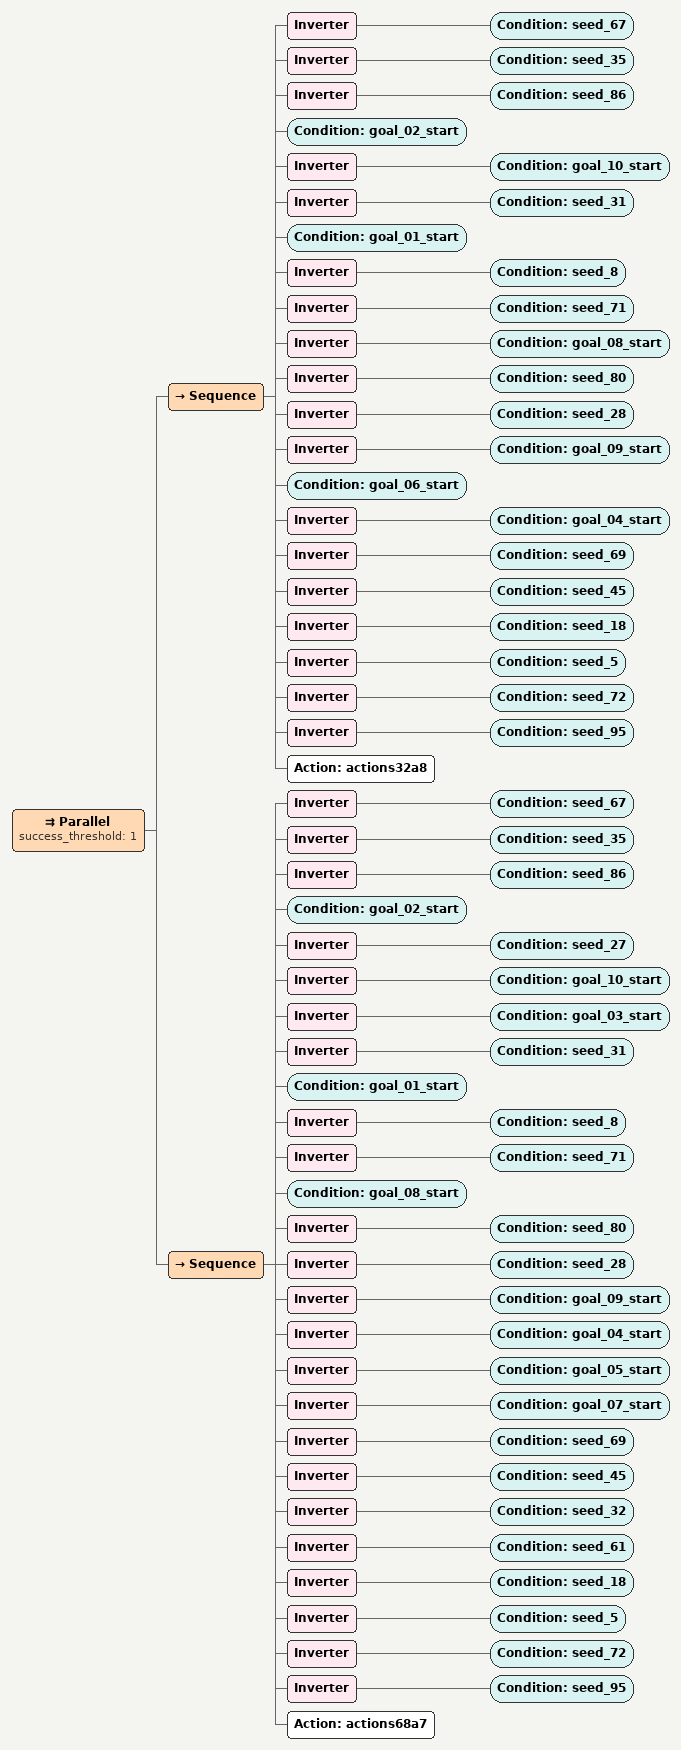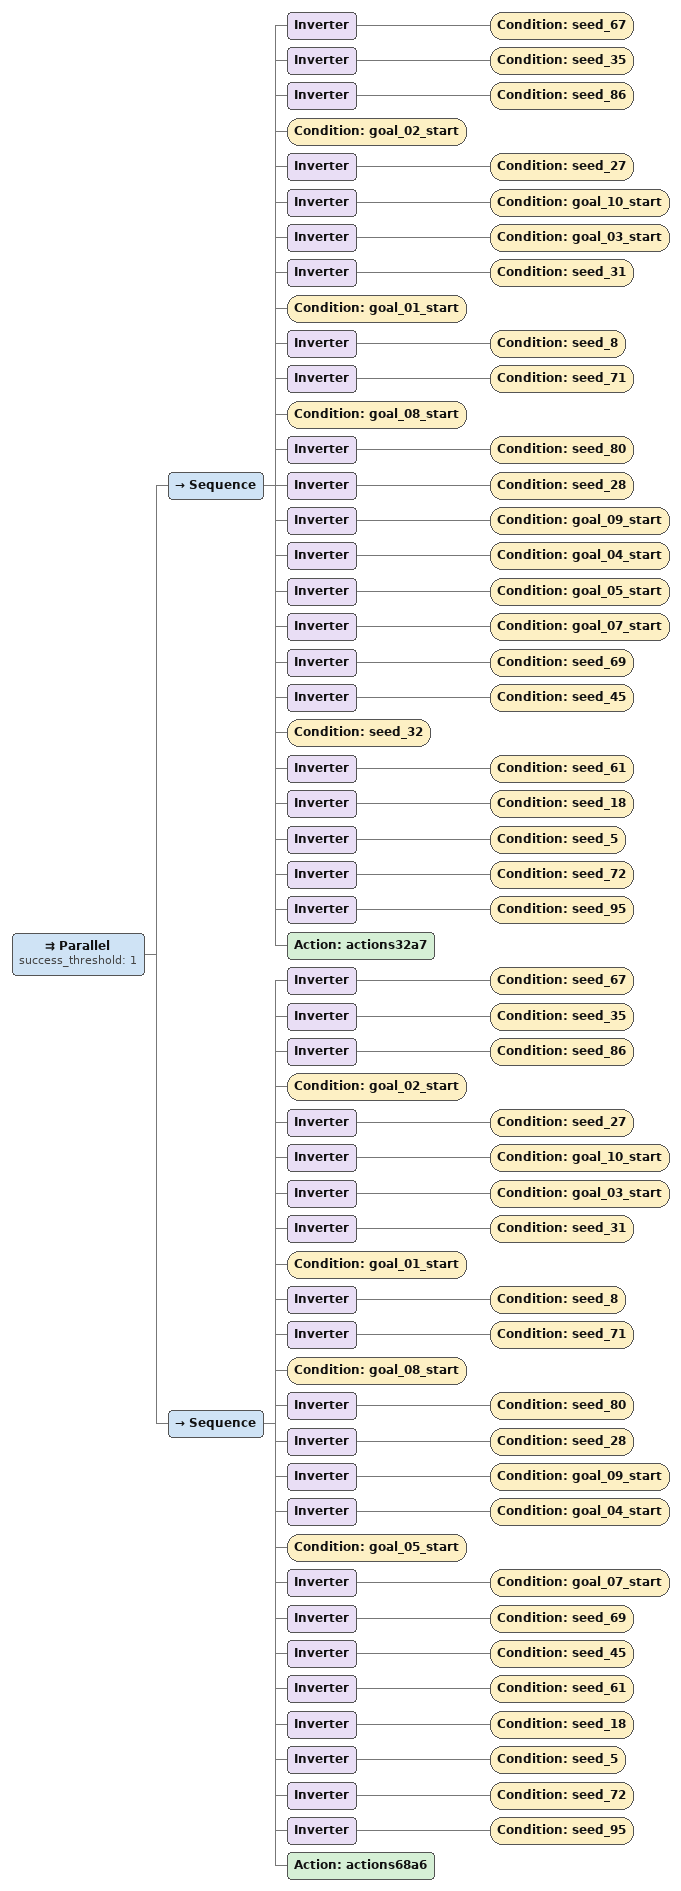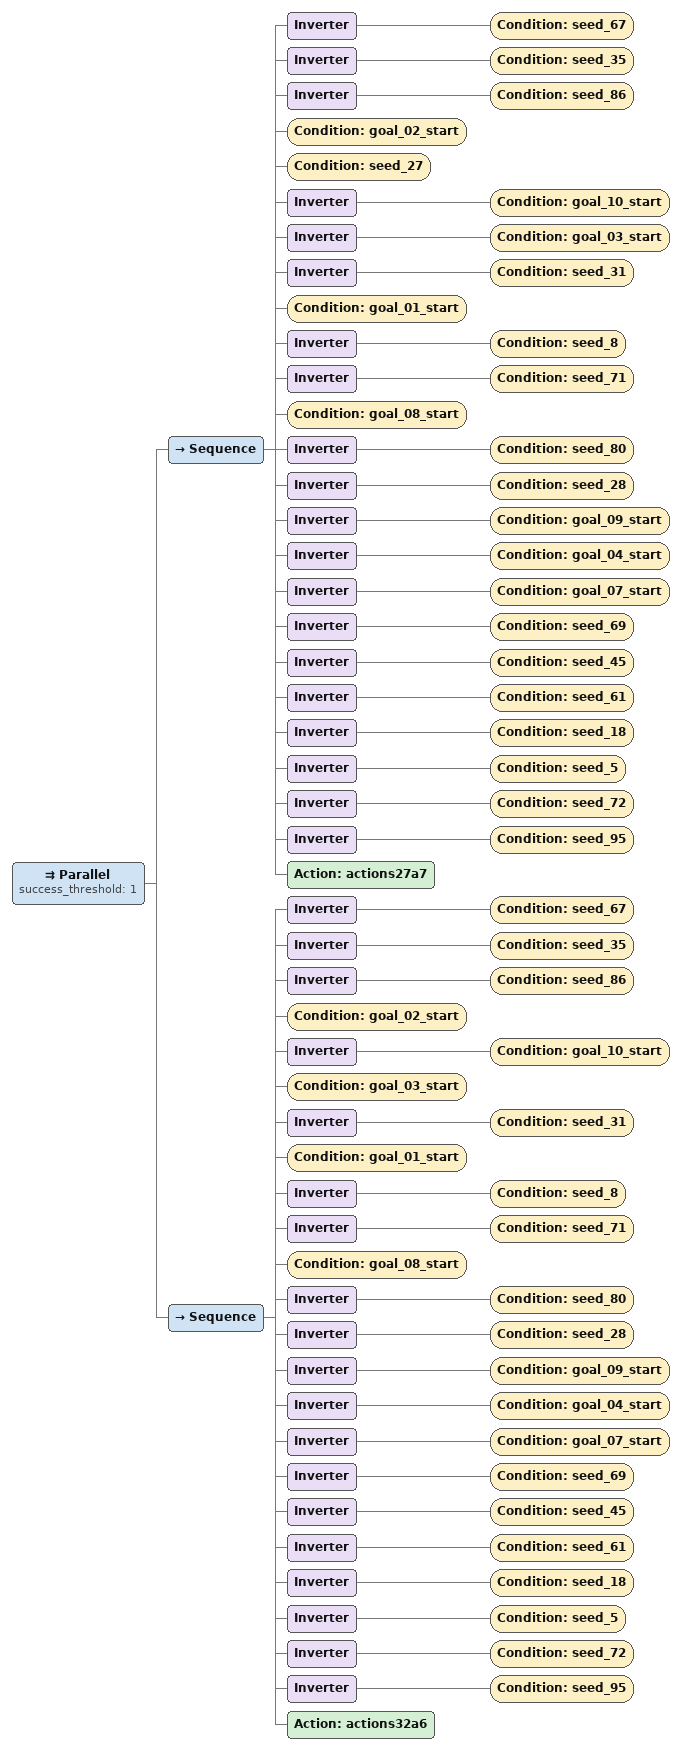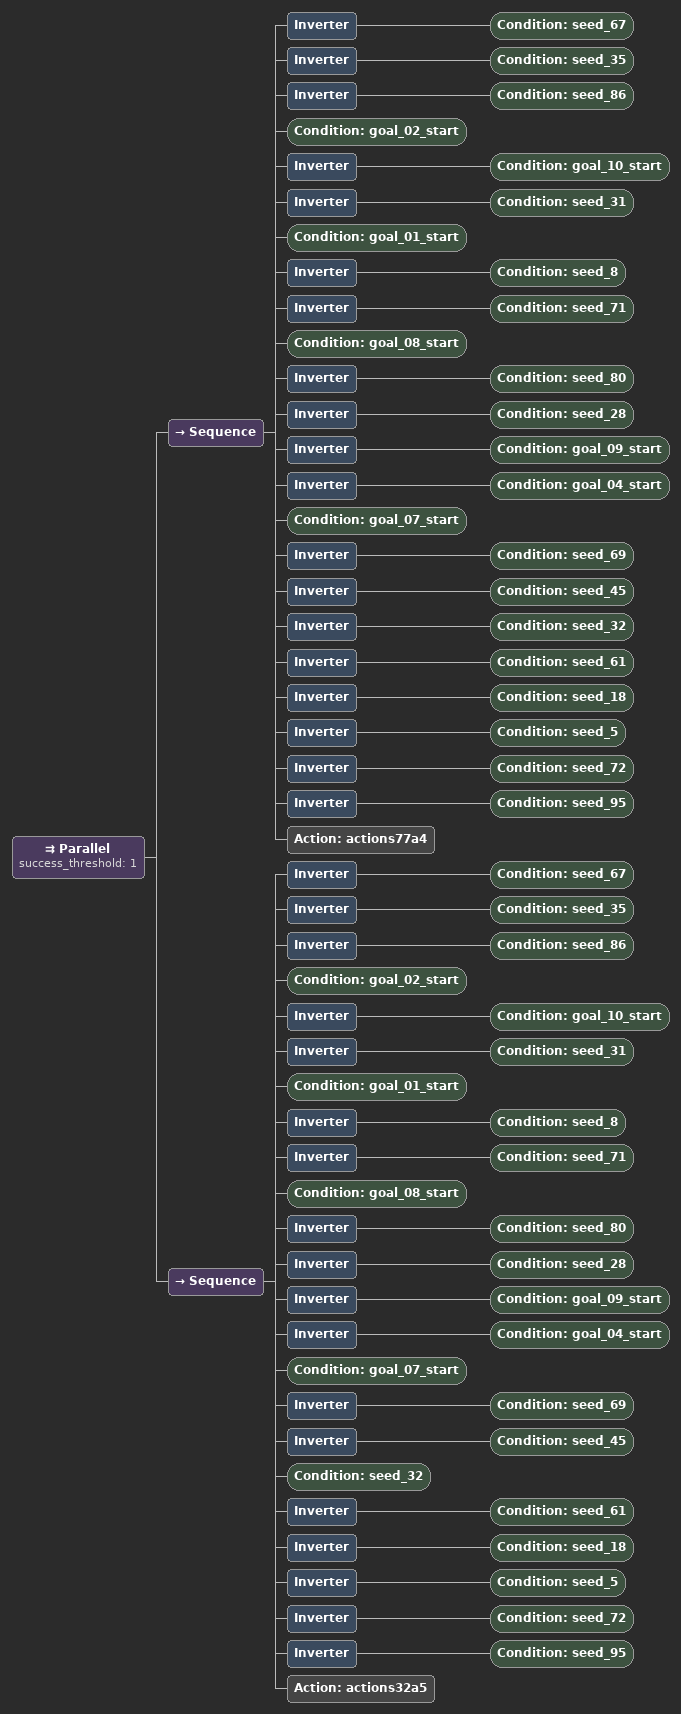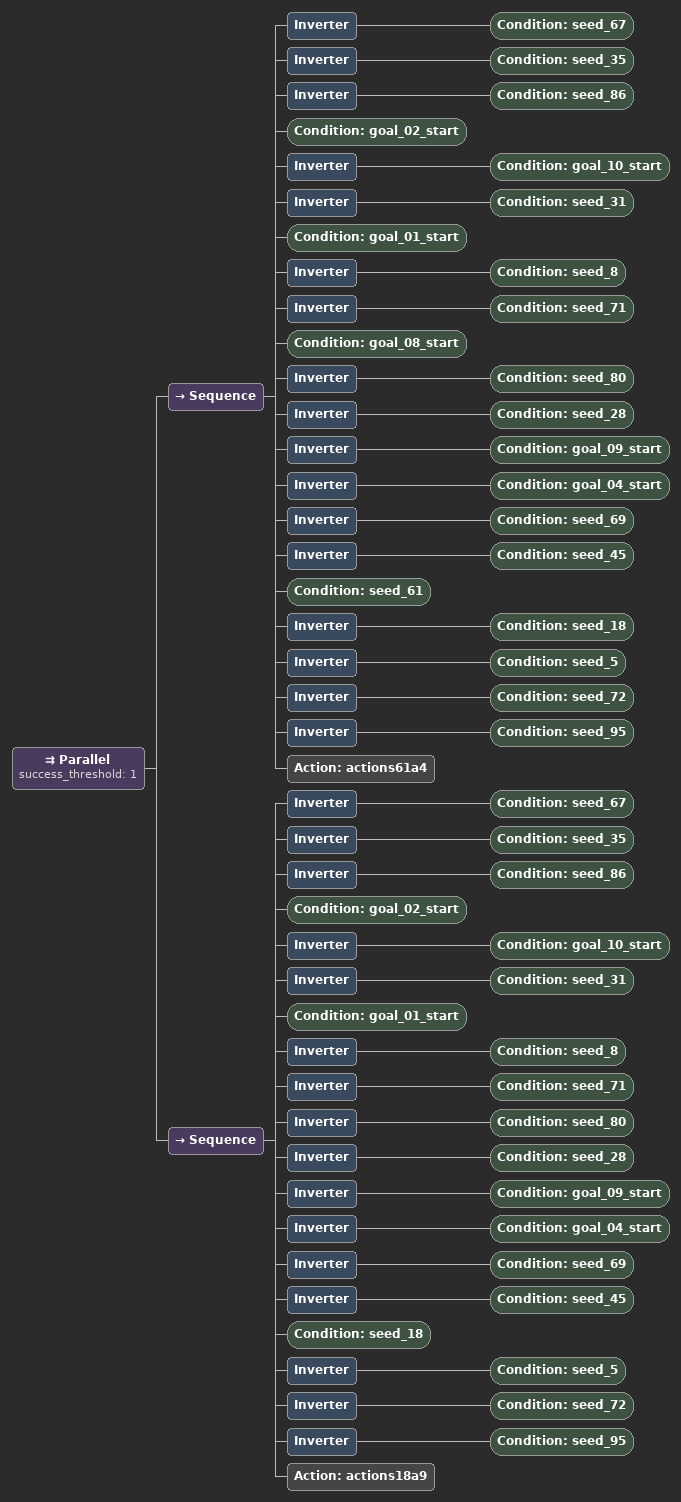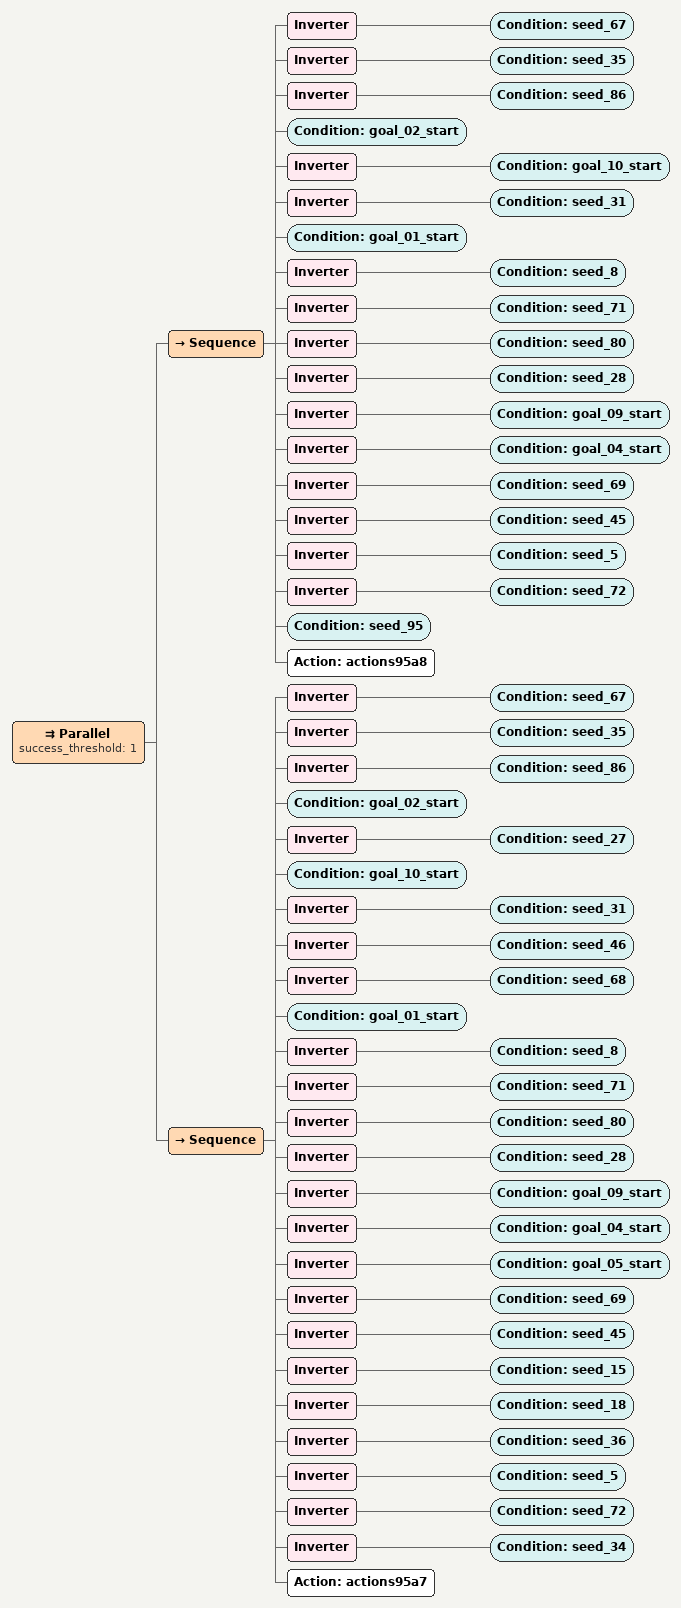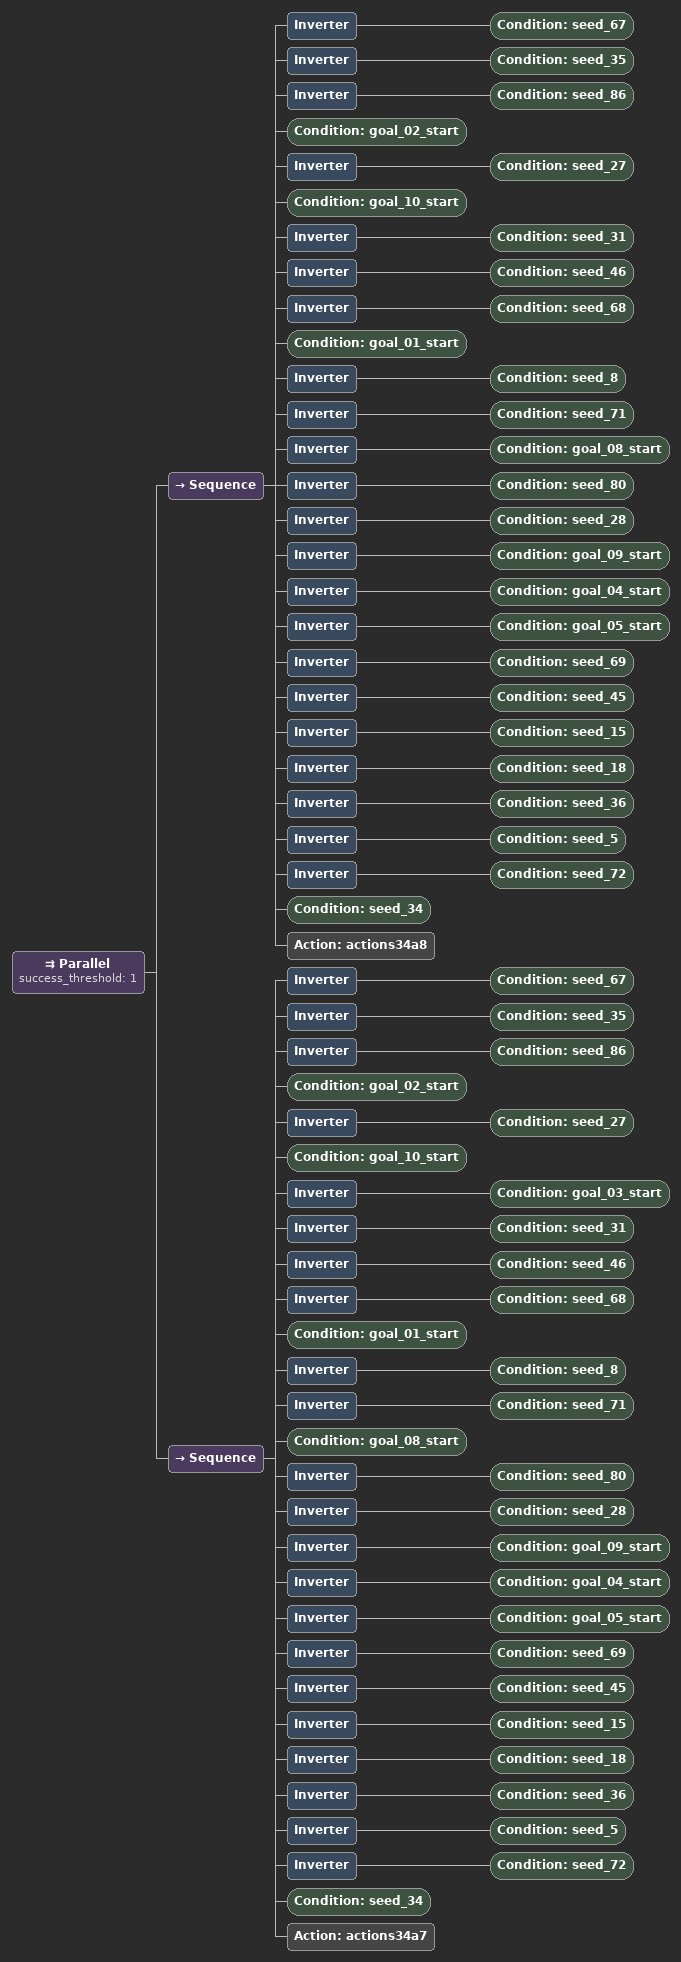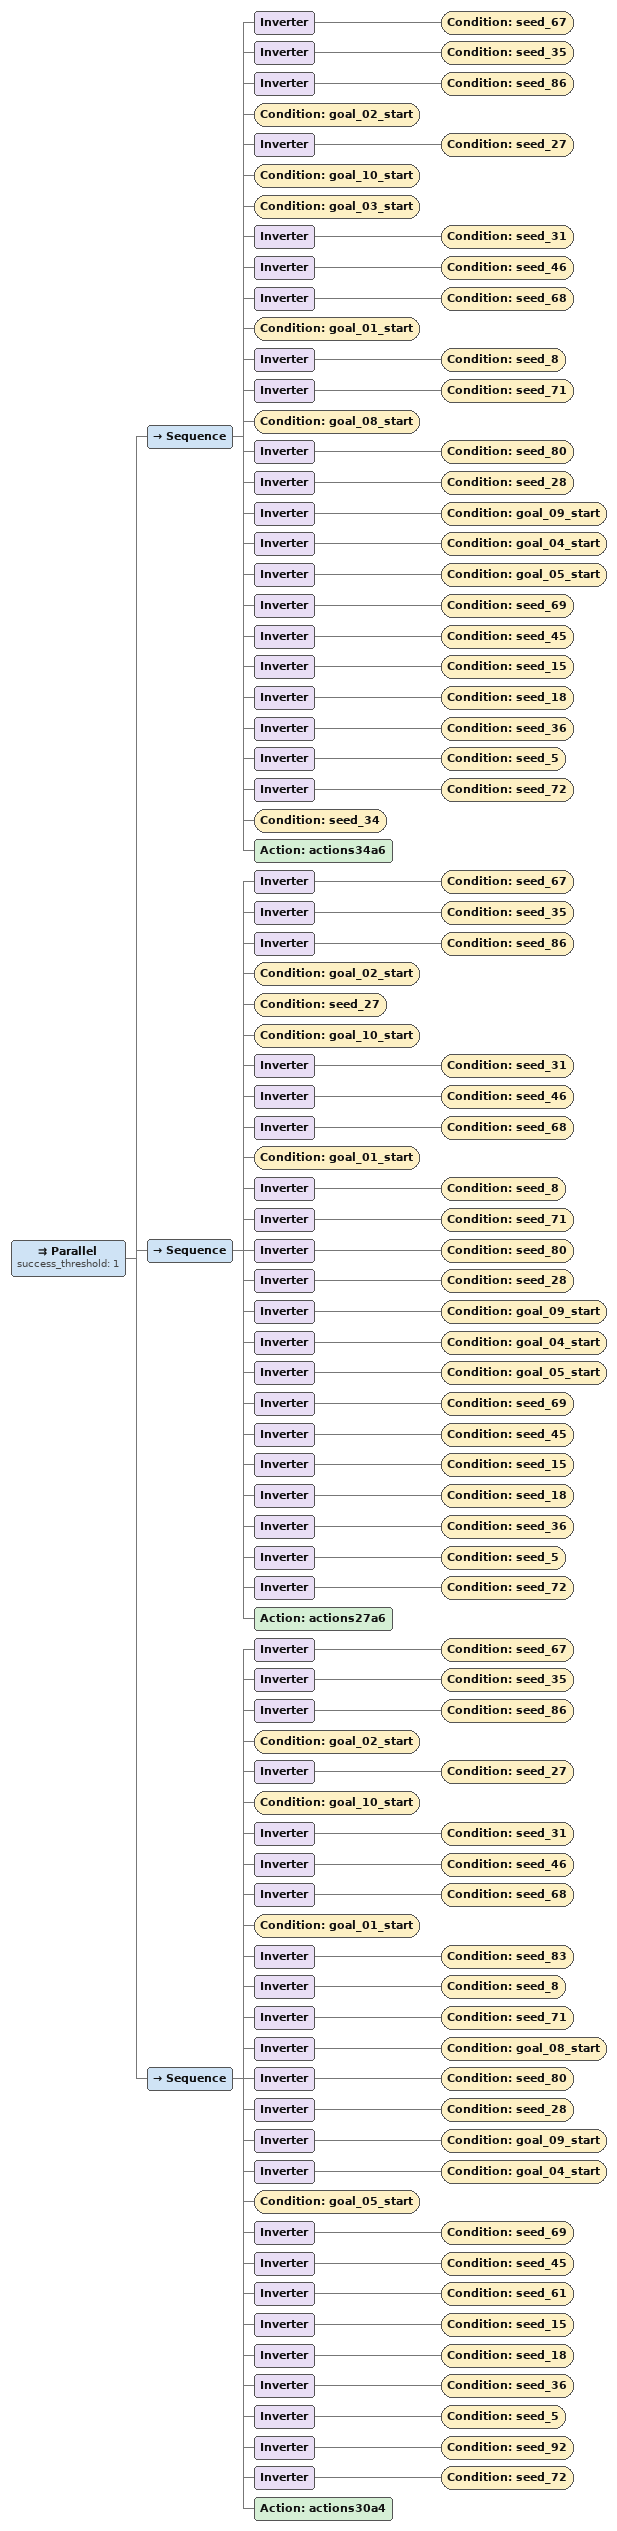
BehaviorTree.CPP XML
<Parallel success_threshold="1">
  <Sequence>
    <Inverter>
      <Condition ID="seed_67"/>
    </Inverter>
    <Inverter>
      <Condition ID="seed_35"/>
    </Inverter>
    <Inverter>
      <Condition ID="seed_86"/>
    </Inverter>
    <Condition ID="goal_02_start"/>
    <Inverter>
      <Condition ID="goal_10_start"/>
    </Inverter>
    <Inverter>
      <Condition ID="seed_31"/>
    </Inverter>
    <Condition ID="goal_01_start"/>
    <Inverter>
      <Condition ID="seed_8"/>
    </Inverter>
    <Inverter>
      <Condition ID="seed_71"/>
    </Inverter>
    <Inverter>
      <Condition ID="goal_08_start"/>
    </Inverter>
    <Inverter>
      <Condition ID="seed_80"/>
    </Inverter>
    <Inverter>
      <Condition ID="seed_28"/>
    </Inverter>
    <Inverter>
      <Condition ID="goal_09_start"/>
    </Inverter>
    <Condition ID="goal_06_start"/>
    <Inverter>
      <Condition ID="goal_04_start"/>
    </Inverter>
    <Inverter>
      <Condition ID="seed_69"/>
    </Inverter>
    <Inverter>
      <Condition ID="seed_45"/>
    </Inverter>
    <Inverter>
      <Condition ID="seed_18"/>
    </Inverter>
    <Inverter>
      <Condition ID="seed_5"/>
    </Inverter>
    <Inverter>
      <Condition ID="seed_72"/>
    </Inverter>
    <Inverter>
      <Condition ID="seed_95"/>
    </Inverter>
    <Action ID="actions32a8"/>
  </Sequence>
  <Sequence>
    <Inverter>
      <Condition ID="seed_67"/>
    </Inverter>
    <Inverter>
      <Condition ID="seed_35"/>
    </Inverter>
    <Inverter>
      <Condition ID="seed_86"/>
    </Inverter>
    <Condition ID="goal_02_start"/>
    <Inverter>
      <Condition ID="seed_27"/>
    </Inverter>
    <Inverter>
      <Condition ID="goal_10_start"/>
    </Inverter>
    <Inverter>
      <Condition ID="goal_03_start"/>
    </Inverter>
    <Inverter>
      <Condition ID="seed_31"/>
    </Inverter>
    <Condition ID="goal_01_start"/>
    <Inverter>
      <Condition ID="seed_8"/>
    </Inverter>
    <Inverter>
      <Condition ID="seed_71"/>
    </Inverter>
    <Condition ID="goal_08_start"/>
    <Inverter>
      <Condition ID="seed_80"/>
    </Inverter>
    <Inverter>
      <Condition ID="seed_28"/>
    </Inverter>
    <Inverter>
      <Condition ID="goal_09_start"/>
    </Inverter>
    <Inverter>
      <Condition ID="goal_04_start"/>
    </Inverter>
    <Inverter>
      <Condition ID="goal_05_start"/>
    </Inverter>
    <Inverter>
      <Condition ID="goal_07_start"/>
    </Inverter>
    <Inverter>
      <Condition ID="seed_69"/>
    </Inverter>
    <Inverter>
      <Condition ID="seed_45"/>
    </Inverter>
    <Inverter>
      <Condition ID="seed_32"/>
    </Inverter>
    <Inverter>
      <Condition ID="seed_61"/>
    </Inverter>
    <Inverter>
      <Condition ID="seed_18"/>
    </Inverter>
    <Inverter>
      <Condition ID="seed_5"/>
    </Inverter>
    <Inverter>
      <Condition ID="seed_72"/>
    </Inverter>
    <Inverter>
      <Condition ID="seed_95"/>
    </Inverter>
    <Action ID="actions68a7"/>
  </Sequence>
</Parallel>

<Parallel success_threshold="1">
  <Sequence>
    <Inverter>
      <Condition ID="seed_67"/>
    </Inverter>
    <Inverter>
      <Condition ID="seed_35"/>
    </Inverter>
    <Inverter>
      <Condition ID="seed_86"/>
    </Inverter>
    <Condition ID="goal_02_start"/>
    <Inverter>
      <Condition ID="seed_27"/>
    </Inverter>
    <Inverter>
      <Condition ID="goal_10_start"/>
    </Inverter>
    <Inverter>
      <Condition ID="goal_03_start"/>
    </Inverter>
    <Inverter>
      <Condition ID="seed_31"/>
    </Inverter>
    <Condition ID="goal_01_start"/>
    <Inverter>
      <Condition ID="seed_8"/>
    </Inverter>
    <Inverter>
      <Condition ID="seed_71"/>
    </Inverter>
    <Condition ID="goal_08_start"/>
    <Inverter>
      <Condition ID="seed_80"/>
    </Inverter>
    <Inverter>
      <Condition ID="seed_28"/>
    </Inverter>
    <Inverter>
      <Condition ID="goal_09_start"/>
    </Inverter>
    <Inverter>
      <Condition ID="goal_04_start"/>
    </Inverter>
    <Inverter>
      <Condition ID="goal_05_start"/>
    </Inverter>
    <Inverter>
      <Condition ID="goal_07_start"/>
    </Inverter>
    <Inverter>
      <Condition ID="seed_69"/>
    </Inverter>
    <Inverter>
      <Condition ID="seed_45"/>
    </Inverter>
    <Condition ID="seed_32"/>
    <Inverter>
      <Condition ID="seed_61"/>
    </Inverter>
    <Inverter>
      <Condition ID="seed_18"/>
    </Inverter>
    <Inverter>
      <Condition ID="seed_5"/>
    </Inverter>
    <Inverter>
      <Condition ID="seed_72"/>
    </Inverter>
    <Inverter>
      <Condition ID="seed_95"/>
    </Inverter>
    <Action ID="actions32a7"/>
  </Sequence>
  <Sequence>
    <Inverter>
      <Condition ID="seed_67"/>
    </Inverter>
    <Inverter>
      <Condition ID="seed_35"/>
    </Inverter>
    <Inverter>
      <Condition ID="seed_86"/>
    </Inverter>
    <Condition ID="goal_02_start"/>
    <Inverter>
      <Condition ID="seed_27"/>
    </Inverter>
    <Inverter>
      <Condition ID="goal_10_start"/>
    </Inverter>
    <Inverter>
      <Condition ID="goal_03_start"/>
    </Inverter>
    <Inverter>
      <Condition ID="seed_31"/>
    </Inverter>
    <Condition ID="goal_01_start"/>
    <Inverter>
      <Condition ID="seed_8"/>
    </Inverter>
    <Inverter>
      <Condition ID="seed_71"/>
    </Inverter>
    <Condition ID="goal_08_start"/>
    <Inverter>
      <Condition ID="seed_80"/>
    </Inverter>
    <Inverter>
      <Condition ID="seed_28"/>
    </Inverter>
    <Inverter>
      <Condition ID="goal_09_start"/>
    </Inverter>
    <Inverter>
      <Condition ID="goal_04_start"/>
    </Inverter>
    <Condition ID="goal_05_start"/>
    <Inverter>
      <Condition ID="goal_07_start"/>
    </Inverter>
    <Inverter>
      <Condition ID="seed_69"/>
    </Inverter>
    <Inverter>
      <Condition ID="seed_45"/>
    </Inverter>
    <Inverter>
      <Condition ID="seed_61"/>
    </Inverter>
    <Inverter>
      <Condition ID="seed_18"/>
    </Inverter>
    <Inverter>
      <Condition ID="seed_5"/>
    </Inverter>
    <Inverter>
      <Condition ID="seed_72"/>
    </Inverter>
    <Inverter>
      <Condition ID="seed_95"/>
    </Inverter>
    <Action ID="actions68a6"/>
  </Sequence>
</Parallel>

<Parallel success_threshold="1">
  <Sequence>
    <Inverter>
      <Condition ID="seed_67"/>
    </Inverter>
    <Inverter>
      <Condition ID="seed_35"/>
    </Inverter>
    <Inverter>
      <Condition ID="seed_86"/>
    </Inverter>
    <Condition ID="goal_02_start"/>
    <Condition ID="seed_27"/>
    <Inverter>
      <Condition ID="goal_10_start"/>
    </Inverter>
    <Inverter>
      <Condition ID="goal_03_start"/>
    </Inverter>
    <Inverter>
      <Condition ID="seed_31"/>
    </Inverter>
    <Condition ID="goal_01_start"/>
    <Inverter>
      <Condition ID="seed_8"/>
    </Inverter>
    <Inverter>
      <Condition ID="seed_71"/>
    </Inverter>
    <Condition ID="goal_08_start"/>
    <Inverter>
      <Condition ID="seed_80"/>
    </Inverter>
    <Inverter>
      <Condition ID="seed_28"/>
    </Inverter>
    <Inverter>
      <Condition ID="goal_09_start"/>
    </Inverter>
    <Inverter>
      <Condition ID="goal_04_start"/>
    </Inverter>
    <Inverter>
      <Condition ID="goal_07_start"/>
    </Inverter>
    <Inverter>
      <Condition ID="seed_69"/>
    </Inverter>
    <Inverter>
      <Condition ID="seed_45"/>
    </Inverter>
    <Inverter>
      <Condition ID="seed_61"/>
    </Inverter>
    <Inverter>
      <Condition ID="seed_18"/>
    </Inverter>
    <Inverter>
      <Condition ID="seed_5"/>
    </Inverter>
    <Inverter>
      <Condition ID="seed_72"/>
    </Inverter>
    <Inverter>
      <Condition ID="seed_95"/>
    </Inverter>
    <Action ID="actions27a7"/>
  </Sequence>
  <Sequence>
    <Inverter>
      <Condition ID="seed_67"/>
    </Inverter>
    <Inverter>
      <Condition ID="seed_35"/>
    </Inverter>
    <Inverter>
      <Condition ID="seed_86"/>
    </Inverter>
    <Condition ID="goal_02_start"/>
    <Inverter>
      <Condition ID="goal_10_start"/>
    </Inverter>
    <Condition ID="goal_03_start"/>
    <Inverter>
      <Condition ID="seed_31"/>
    </Inverter>
    <Condition ID="goal_01_start"/>
    <Inverter>
      <Condition ID="seed_8"/>
    </Inverter>
    <Inverter>
      <Condition ID="seed_71"/>
    </Inverter>
    <Condition ID="goal_08_start"/>
    <Inverter>
      <Condition ID="seed_80"/>
    </Inverter>
    <Inverter>
      <Condition ID="seed_28"/>
    </Inverter>
    <Inverter>
      <Condition ID="goal_09_start"/>
    </Inverter>
    <Inverter>
      <Condition ID="goal_04_start"/>
    </Inverter>
    <Inverter>
      <Condition ID="goal_07_start"/>
    </Inverter>
    <Inverter>
      <Condition ID="seed_69"/>
    </Inverter>
    <Inverter>
      <Condition ID="seed_45"/>
    </Inverter>
    <Inverter>
      <Condition ID="seed_61"/>
    </Inverter>
    <Inverter>
      <Condition ID="seed_18"/>
    </Inverter>
    <Inverter>
      <Condition ID="seed_5"/>
    </Inverter>
    <Inverter>
      <Condition ID="seed_72"/>
    </Inverter>
    <Inverter>
      <Condition ID="seed_95"/>
    </Inverter>
    <Action ID="actions32a6"/>
  </Sequence>
</Parallel>

<Parallel success_threshold="1">
  <Sequence>
    <Inverter>
      <Condition ID="seed_67"/>
    </Inverter>
    <Inverter>
      <Condition ID="seed_35"/>
    </Inverter>
    <Inverter>
      <Condition ID="seed_86"/>
    </Inverter>
    <Condition ID="goal_02_start"/>
    <Inverter>
      <Condition ID="goal_10_start"/>
    </Inverter>
    <Inverter>
      <Condition ID="seed_31"/>
    </Inverter>
    <Condition ID="goal_01_start"/>
    <Inverter>
      <Condition ID="seed_8"/>
    </Inverter>
    <Inverter>
      <Condition ID="seed_71"/>
    </Inverter>
    <Condition ID="goal_08_start"/>
    <Inverter>
      <Condition ID="seed_80"/>
    </Inverter>
    <Inverter>
      <Condition ID="seed_28"/>
    </Inverter>
    <Inverter>
      <Condition ID="goal_09_start"/>
    </Inverter>
    <Inverter>
      <Condition ID="goal_04_start"/>
    </Inverter>
    <Condition ID="goal_07_start"/>
    <Inverter>
      <Condition ID="seed_69"/>
    </Inverter>
    <Inverter>
      <Condition ID="seed_45"/>
    </Inverter>
    <Inverter>
      <Condition ID="seed_32"/>
    </Inverter>
    <Inverter>
      <Condition ID="seed_61"/>
    </Inverter>
    <Inverter>
      <Condition ID="seed_18"/>
    </Inverter>
    <Inverter>
      <Condition ID="seed_5"/>
    </Inverter>
    <Inverter>
      <Condition ID="seed_72"/>
    </Inverter>
    <Inverter>
      <Condition ID="seed_95"/>
    </Inverter>
    <Action ID="actions77a4"/>
  </Sequence>
  <Sequence>
    <Inverter>
      <Condition ID="seed_67"/>
    </Inverter>
    <Inverter>
      <Condition ID="seed_35"/>
    </Inverter>
    <Inverter>
      <Condition ID="seed_86"/>
    </Inverter>
    <Condition ID="goal_02_start"/>
    <Inverter>
      <Condition ID="goal_10_start"/>
    </Inverter>
    <Inverter>
      <Condition ID="seed_31"/>
    </Inverter>
    <Condition ID="goal_01_start"/>
    <Inverter>
      <Condition ID="seed_8"/>
    </Inverter>
    <Inverter>
      <Condition ID="seed_71"/>
    </Inverter>
    <Condition ID="goal_08_start"/>
    <Inverter>
      <Condition ID="seed_80"/>
    </Inverter>
    <Inverter>
      <Condition ID="seed_28"/>
    </Inverter>
    <Inverter>
      <Condition ID="goal_09_start"/>
    </Inverter>
    <Inverter>
      <Condition ID="goal_04_start"/>
    </Inverter>
    <Condition ID="goal_07_start"/>
    <Inverter>
      <Condition ID="seed_69"/>
    </Inverter>
    <Inverter>
      <Condition ID="seed_45"/>
    </Inverter>
    <Condition ID="seed_32"/>
    <Inverter>
      <Condition ID="seed_61"/>
    </Inverter>
    <Inverter>
      <Condition ID="seed_18"/>
    </Inverter>
    <Inverter>
      <Condition ID="seed_5"/>
    </Inverter>
    <Inverter>
      <Condition ID="seed_72"/>
    </Inverter>
    <Inverter>
      <Condition ID="seed_95"/>
    </Inverter>
    <Action ID="actions32a5"/>
  </Sequence>
</Parallel>

<Parallel success_threshold="1">
  <Sequence>
    <Inverter>
      <Condition ID="seed_67"/>
    </Inverter>
    <Inverter>
      <Condition ID="seed_35"/>
    </Inverter>
    <Inverter>
      <Condition ID="seed_86"/>
    </Inverter>
    <Condition ID="goal_02_start"/>
    <Inverter>
      <Condition ID="goal_10_start"/>
    </Inverter>
    <Inverter>
      <Condition ID="seed_31"/>
    </Inverter>
    <Condition ID="goal_01_start"/>
    <Inverter>
      <Condition ID="seed_8"/>
    </Inverter>
    <Inverter>
      <Condition ID="seed_71"/>
    </Inverter>
    <Condition ID="goal_08_start"/>
    <Inverter>
      <Condition ID="seed_80"/>
    </Inverter>
    <Inverter>
      <Condition ID="seed_28"/>
    </Inverter>
    <Inverter>
      <Condition ID="goal_09_start"/>
    </Inverter>
    <Inverter>
      <Condition ID="goal_04_start"/>
    </Inverter>
    <Inverter>
      <Condition ID="seed_69"/>
    </Inverter>
    <Inverter>
      <Condition ID="seed_45"/>
    </Inverter>
    <Condition ID="seed_61"/>
    <Inverter>
      <Condition ID="seed_18"/>
    </Inverter>
    <Inverter>
      <Condition ID="seed_5"/>
    </Inverter>
    <Inverter>
      <Condition ID="seed_72"/>
    </Inverter>
    <Inverter>
      <Condition ID="seed_95"/>
    </Inverter>
    <Action ID="actions61a4"/>
  </Sequence>
  <Sequence>
    <Inverter>
      <Condition ID="seed_67"/>
    </Inverter>
    <Inverter>
      <Condition ID="seed_35"/>
    </Inverter>
    <Inverter>
      <Condition ID="seed_86"/>
    </Inverter>
    <Condition ID="goal_02_start"/>
    <Inverter>
      <Condition ID="goal_10_start"/>
    </Inverter>
    <Inverter>
      <Condition ID="seed_31"/>
    </Inverter>
    <Condition ID="goal_01_start"/>
    <Inverter>
      <Condition ID="seed_8"/>
    </Inverter>
    <Inverter>
      <Condition ID="seed_71"/>
    </Inverter>
    <Inverter>
      <Condition ID="seed_80"/>
    </Inverter>
    <Inverter>
      <Condition ID="seed_28"/>
    </Inverter>
    <Inverter>
      <Condition ID="goal_09_start"/>
    </Inverter>
    <Inverter>
      <Condition ID="goal_04_start"/>
    </Inverter>
    <Inverter>
      <Condition ID="seed_69"/>
    </Inverter>
    <Inverter>
      <Condition ID="seed_45"/>
    </Inverter>
    <Condition ID="seed_18"/>
    <Inverter>
      <Condition ID="seed_5"/>
    </Inverter>
    <Inverter>
      <Condition ID="seed_72"/>
    </Inverter>
    <Inverter>
      <Condition ID="seed_95"/>
    </Inverter>
    <Action ID="actions18a9"/>
  </Sequence>
</Parallel>

<Parallel success_threshold="1">
  <Sequence>
    <Inverter>
      <Condition ID="seed_67"/>
    </Inverter>
    <Inverter>
      <Condition ID="seed_35"/>
    </Inverter>
    <Inverter>
      <Condition ID="seed_86"/>
    </Inverter>
    <Condition ID="goal_02_start"/>
    <Inverter>
      <Condition ID="goal_10_start"/>
    </Inverter>
    <Inverter>
      <Condition ID="seed_31"/>
    </Inverter>
    <Condition ID="goal_01_start"/>
    <Inverter>
      <Condition ID="seed_8"/>
    </Inverter>
    <Inverter>
      <Condition ID="seed_71"/>
    </Inverter>
    <Inverter>
      <Condition ID="seed_80"/>
    </Inverter>
    <Inverter>
      <Condition ID="seed_28"/>
    </Inverter>
    <Inverter>
      <Condition ID="goal_09_start"/>
    </Inverter>
    <Inverter>
      <Condition ID="goal_04_start"/>
    </Inverter>
    <Inverter>
      <Condition ID="seed_69"/>
    </Inverter>
    <Inverter>
      <Condition ID="seed_45"/>
    </Inverter>
    <Inverter>
      <Condition ID="seed_5"/>
    </Inverter>
    <Inverter>
      <Condition ID="seed_72"/>
    </Inverter>
    <Condition ID="seed_95"/>
    <Action ID="actions95a8"/>
  </Sequence>
  <Sequence>
    <Inverter>
      <Condition ID="seed_67"/>
    </Inverter>
    <Inverter>
      <Condition ID="seed_35"/>
    </Inverter>
    <Inverter>
      <Condition ID="seed_86"/>
    </Inverter>
    <Condition ID="goal_02_start"/>
    <Inverter>
      <Condition ID="seed_27"/>
    </Inverter>
    <Condition ID="goal_10_start"/>
    <Inverter>
      <Condition ID="seed_31"/>
    </Inverter>
    <Inverter>
      <Condition ID="seed_46"/>
    </Inverter>
    <Inverter>
      <Condition ID="seed_68"/>
    </Inverter>
    <Condition ID="goal_01_start"/>
    <Inverter>
      <Condition ID="seed_8"/>
    </Inverter>
    <Inverter>
      <Condition ID="seed_71"/>
    </Inverter>
    <Inverter>
      <Condition ID="seed_80"/>
    </Inverter>
    <Inverter>
      <Condition ID="seed_28"/>
    </Inverter>
    <Inverter>
      <Condition ID="goal_09_start"/>
    </Inverter>
    <Inverter>
      <Condition ID="goal_04_start"/>
    </Inverter>
    <Inverter>
      <Condition ID="goal_05_start"/>
    </Inverter>
    <Inverter>
      <Condition ID="seed_69"/>
    </Inverter>
    <Inverter>
      <Condition ID="seed_45"/>
    </Inverter>
    <Inverter>
      <Condition ID="seed_15"/>
    </Inverter>
    <Inverter>
      <Condition ID="seed_18"/>
    </Inverter>
    <Inverter>
      <Condition ID="seed_36"/>
    </Inverter>
    <Inverter>
      <Condition ID="seed_5"/>
    </Inverter>
    <Inverter>
      <Condition ID="seed_72"/>
    </Inverter>
    <Inverter>
      <Condition ID="seed_34"/>
    </Inverter>
    <Action ID="actions95a7"/>
  </Sequence>
</Parallel>

<Parallel success_threshold="1">
  <Sequence>
    <Inverter>
      <Condition ID="seed_67"/>
    </Inverter>
    <Inverter>
      <Condition ID="seed_35"/>
    </Inverter>
    <Inverter>
      <Condition ID="seed_86"/>
    </Inverter>
    <Condition ID="goal_02_start"/>
    <Inverter>
      <Condition ID="seed_27"/>
    </Inverter>
    <Condition ID="goal_10_start"/>
    <Inverter>
      <Condition ID="seed_31"/>
    </Inverter>
    <Inverter>
      <Condition ID="seed_46"/>
    </Inverter>
    <Inverter>
      <Condition ID="seed_68"/>
    </Inverter>
    <Condition ID="goal_01_start"/>
    <Inverter>
      <Condition ID="seed_8"/>
    </Inverter>
    <Inverter>
      <Condition ID="seed_71"/>
    </Inverter>
    <Inverter>
      <Condition ID="goal_08_start"/>
    </Inverter>
    <Inverter>
      <Condition ID="seed_80"/>
    </Inverter>
    <Inverter>
      <Condition ID="seed_28"/>
    </Inverter>
    <Inverter>
      <Condition ID="goal_09_start"/>
    </Inverter>
    <Inverter>
      <Condition ID="goal_04_start"/>
    </Inverter>
    <Inverter>
      <Condition ID="goal_05_start"/>
    </Inverter>
    <Inverter>
      <Condition ID="seed_69"/>
    </Inverter>
    <Inverter>
      <Condition ID="seed_45"/>
    </Inverter>
    <Inverter>
      <Condition ID="seed_15"/>
    </Inverter>
    <Inverter>
      <Condition ID="seed_18"/>
    </Inverter>
    <Inverter>
      <Condition ID="seed_36"/>
    </Inverter>
    <Inverter>
      <Condition ID="seed_5"/>
    </Inverter>
    <Inverter>
      <Condition ID="seed_72"/>
    </Inverter>
    <Condition ID="seed_34"/>
    <Action ID="actions34a8"/>
  </Sequence>
  <Sequence>
    <Inverter>
      <Condition ID="seed_67"/>
    </Inverter>
    <Inverter>
      <Condition ID="seed_35"/>
    </Inverter>
    <Inverter>
      <Condition ID="seed_86"/>
    </Inverter>
    <Condition ID="goal_02_start"/>
    <Inverter>
      <Condition ID="seed_27"/>
    </Inverter>
    <Condition ID="goal_10_start"/>
    <Inverter>
      <Condition ID="goal_03_start"/>
    </Inverter>
    <Inverter>
      <Condition ID="seed_31"/>
    </Inverter>
    <Inverter>
      <Condition ID="seed_46"/>
    </Inverter>
    <Inverter>
      <Condition ID="seed_68"/>
    </Inverter>
    <Condition ID="goal_01_start"/>
    <Inverter>
      <Condition ID="seed_8"/>
    </Inverter>
    <Inverter>
      <Condition ID="seed_71"/>
    </Inverter>
    <Condition ID="goal_08_start"/>
    <Inverter>
      <Condition ID="seed_80"/>
    </Inverter>
    <Inverter>
      <Condition ID="seed_28"/>
    </Inverter>
    <Inverter>
      <Condition ID="goal_09_start"/>
    </Inverter>
    <Inverter>
      <Condition ID="goal_04_start"/>
    </Inverter>
    <Inverter>
      <Condition ID="goal_05_start"/>
    </Inverter>
    <Inverter>
      <Condition ID="seed_69"/>
    </Inverter>
    <Inverter>
      <Condition ID="seed_45"/>
    </Inverter>
    <Inverter>
      <Condition ID="seed_15"/>
    </Inverter>
    <Inverter>
      <Condition ID="seed_18"/>
    </Inverter>
    <Inverter>
      <Condition ID="seed_36"/>
    </Inverter>
    <Inverter>
      <Condition ID="seed_5"/>
    </Inverter>
    <Inverter>
      <Condition ID="seed_72"/>
    </Inverter>
    <Condition ID="seed_34"/>
    <Action ID="actions34a7"/>
  </Sequence>
</Parallel>

<Parallel success_threshold="1">
  <Sequence>
    <Inverter>
      <Condition ID="seed_67"/>
    </Inverter>
    <Inverter>
      <Condition ID="seed_35"/>
    </Inverter>
    <Inverter>
      <Condition ID="seed_86"/>
    </Inverter>
    <Condition ID="goal_02_start"/>
    <Inverter>
      <Condition ID="seed_27"/>
    </Inverter>
    <Condition ID="goal_10_start"/>
    <Condition ID="goal_03_start"/>
    <Inverter>
      <Condition ID="seed_31"/>
    </Inverter>
    <Inverter>
      <Condition ID="seed_46"/>
    </Inverter>
    <Inverter>
      <Condition ID="seed_68"/>
    </Inverter>
    <Condition ID="goal_01_start"/>
    <Inverter>
      <Condition ID="seed_8"/>
    </Inverter>
    <Inverter>
      <Condition ID="seed_71"/>
    </Inverter>
    <Condition ID="goal_08_start"/>
    <Inverter>
      <Condition ID="seed_80"/>
    </Inverter>
    <Inverter>
      <Condition ID="seed_28"/>
    </Inverter>
    <Inverter>
      <Condition ID="goal_09_start"/>
    </Inverter>
    <Inverter>
      <Condition ID="goal_04_start"/>
    </Inverter>
    <Inverter>
      <Condition ID="goal_05_start"/>
    </Inverter>
    <Inverter>
      <Condition ID="seed_69"/>
    </Inverter>
    <Inverter>
      <Condition ID="seed_45"/>
    </Inverter>
    <Inverter>
      <Condition ID="seed_15"/>
    </Inverter>
    <Inverter>
      <Condition ID="seed_18"/>
    </Inverter>
    <Inverter>
      <Condition ID="seed_36"/>
    </Inverter>
    <Inverter>
      <Condition ID="seed_5"/>
    </Inverter>
    <Inverter>
      <Condition ID="seed_72"/>
    </Inverter>
    <Condition ID="seed_34"/>
    <Action ID="actions34a6"/>
  </Sequence>
  <Sequence>
    <Inverter>
      <Condition ID="seed_67"/>
    </Inverter>
    <Inverter>
      <Condition ID="seed_35"/>
    </Inverter>
    <Inverter>
      <Condition ID="seed_86"/>
    </Inverter>
    <Condition ID="goal_02_start"/>
    <Condition ID="seed_27"/>
    <Condition ID="goal_10_start"/>
    <Inverter>
      <Condition ID="seed_31"/>
    </Inverter>
    <Inverter>
      <Condition ID="seed_46"/>
    </Inverter>
    <Inverter>
      <Condition ID="seed_68"/>
    </Inverter>
    <Condition ID="goal_01_start"/>
    <Inverter>
      <Condition ID="seed_8"/>
    </Inverter>
    <Inverter>
      <Condition ID="seed_71"/>
    </Inverter>
    <Inverter>
      <Condition ID="seed_80"/>
    </Inverter>
    <Inverter>
      <Condition ID="seed_28"/>
    </Inverter>
    <Inverter>
      <Condition ID="goal_09_start"/>
    </Inverter>
    <Inverter>
      <Condition ID="goal_04_start"/>
    </Inverter>
    <Inverter>
      <Condition ID="goal_05_start"/>
    </Inverter>
    <Inverter>
      <Condition ID="seed_69"/>
    </Inverter>
    <Inverter>
      <Condition ID="seed_45"/>
    </Inverter>
    <Inverter>
      <Condition ID="seed_15"/>
    </Inverter>
    <Inverter>
      <Condition ID="seed_18"/>
    </Inverter>
    <Inverter>
      <Condition ID="seed_36"/>
    </Inverter>
    <Inverter>
      <Condition ID="seed_5"/>
    </Inverter>
    <Inverter>
      <Condition ID="seed_72"/>
    </Inverter>
    <Action ID="actions27a6"/>
  </Sequence>
  <Sequence>
    <Inverter>
      <Condition ID="seed_67"/>
    </Inverter>
    <Inverter>
      <Condition ID="seed_35"/>
    </Inverter>
    <Inverter>
      <Condition ID="seed_86"/>
    </Inverter>
    <Condition ID="goal_02_start"/>
    <Inverter>
      <Condition ID="seed_27"/>
    </Inverter>
    <Condition ID="goal_10_start"/>
    <Inverter>
      <Condition ID="seed_31"/>
    </Inverter>
    <Inverter>
      <Condition ID="seed_46"/>
    </Inverter>
    <Inverter>
      <Condition ID="seed_68"/>
    </Inverter>
    <Condition ID="goal_01_start"/>
    <Inverter>
      <Condition ID="seed_83"/>
    </Inverter>
    <Inverter>
      <Condition ID="seed_8"/>
    </Inverter>
    <Inverter>
      <Condition ID="seed_71"/>
    </Inverter>
    <Inverter>
      <Condition ID="goal_08_start"/>
    </Inverter>
    <Inverter>
      <Condition ID="seed_80"/>
    </Inverter>
    <Inverter>
      <Condition ID="seed_28"/>
    </Inverter>
    <Inverter>
      <Condition ID="goal_09_start"/>
    </Inverter>
    <Inverter>
      <Condition ID="goal_04_start"/>
    </Inverter>
    <Condition ID="goal_05_start"/>
    <Inverter>
      <Condition ID="seed_69"/>
    </Inverter>
    <Inverter>
      <Condition ID="seed_45"/>
    </Inverter>
    <Inverter>
      <Condition ID="seed_61"/>
    </Inverter>
    <Inverter>
      <Condition ID="seed_15"/>
    </Inverter>
    <Inverter>
      <Condition ID="seed_18"/>
    </Inverter>
    <Inverter>
      <Condition ID="seed_36"/>
    </Inverter>
    <Inverter>
      <Condition ID="seed_5"/>
    </Inverter>
    <Inverter>
      <Condition ID="seed_92"/>
    </Inverter>
    <Inverter>
      <Condition ID="seed_72"/>
    </Inverter>
    <Action ID="actions30a4"/>
  </Sequence>
</Parallel>
